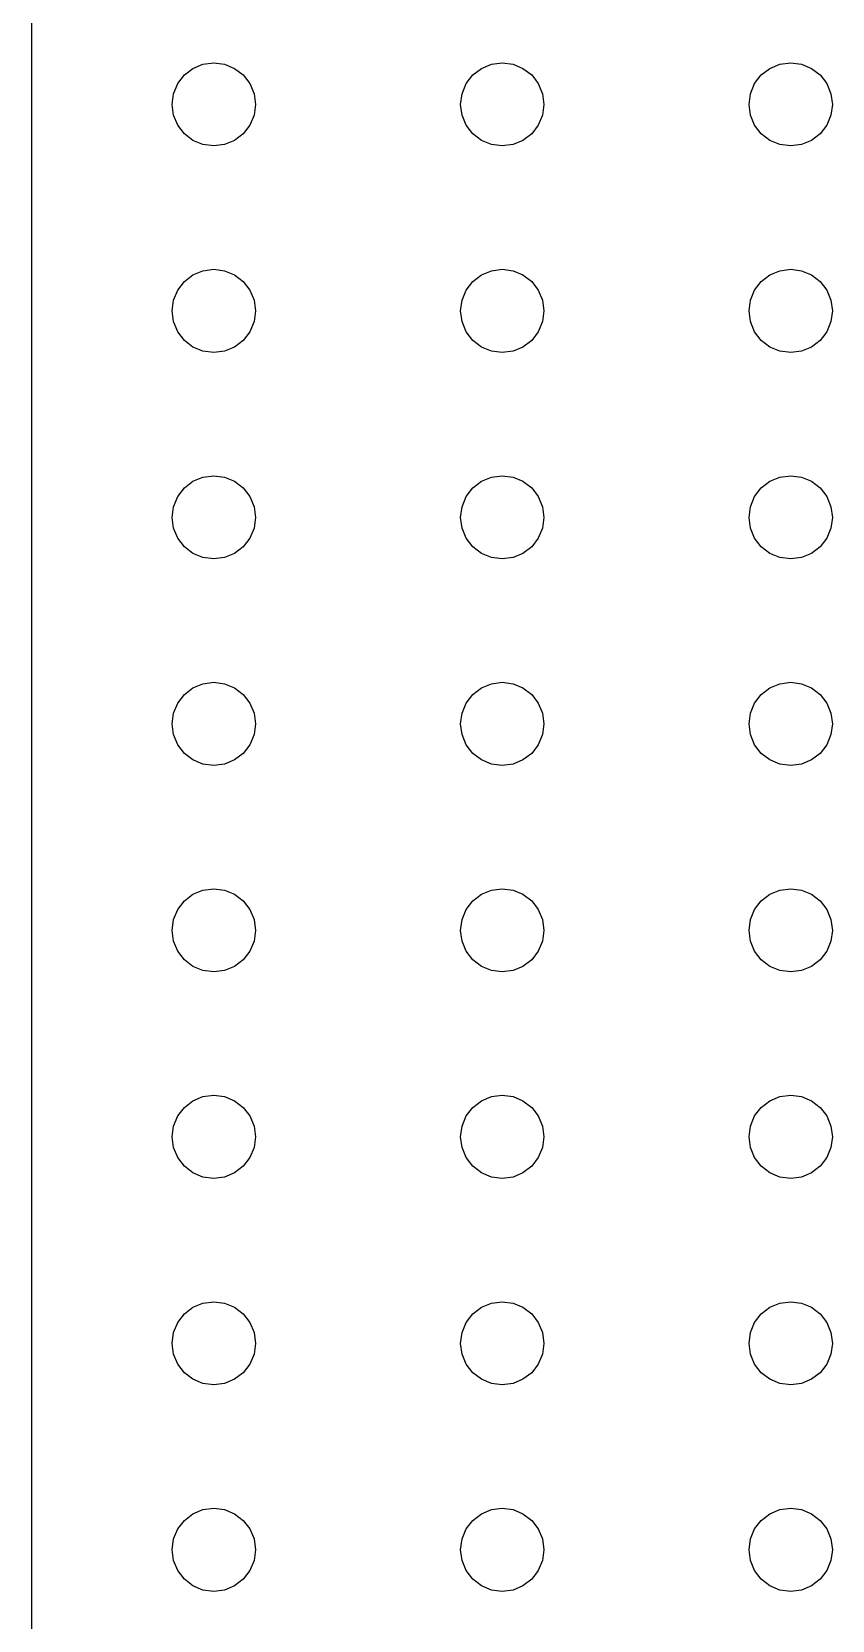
# Model space of a CAD drawing. Header units: millimetres. Extents: x 2562 to 7288, y 778 to 5635.
# Drawn here: x 5868.85 to 5874.62, y 1688.04 to 1699.49 of the extents above; entities that cross this region are included whole.
import ezdxf

# ---------------------------------------------------------------- set-up
doc = ezdxf.new("R2010")
doc.units = ezdxf.units.MM
doc.layers.add('0-gnl-gor3', color=252, linetype='Continuous')
doc.layers.add('2-tef-sabit', color=251, linetype='Continuous')

# ---------------------------------------------------------------- blocks, each defined once
blk = doc.blocks.new('ice well')
at = {"layer": '0-gnl-gor3'}
for p, q in [((62643.93, 6543.76), (62918.93, 6543.76)), ((62756.66, 6533.25), (62757.38, 6533.55)), ((62757.38, 6533.55), (62758.16, 6533.65)), ((62758.16, 6533.65), (62758.94, 6533.55)), ((62758.94, 6533.55), (62759.66, 6533.25)), ((62771.54, 6533.25), (62772.27, 6533.55)), ((62772.27, 6533.55), (62773.04, 6533.65)), ((62773.04, 6533.65), (62773.82, 6533.55)), ((62773.82, 6533.55), (62774.54, 6533.25)), ((62786.43, 6533.25), (62787.15, 6533.55)), ((62787.15, 6533.55), (62787.93, 6533.65)), ((62787.93, 6533.65), (62788.7, 6533.55)), ((62788.7, 6533.55), (62789.43, 6533.25)), ((62801.31, 6533.25), (62802.04, 6533.55)), ((62802.04, 6533.55), (62802.81, 6533.65)), ((62802.81, 6533.65), (62803.59, 6533.55)), ((62803.59, 6533.55), (62804.31, 6533.25)), ((62816.19, 6533.25), (62816.92, 6533.55)), ((62816.92, 6533.55), (62817.69, 6533.65)), ((62817.69, 6533.65), (62818.47, 6533.55)), ((62818.47, 6533.55), (62819.19, 6533.25)), ((62831.08, 6533.25), (62831.8, 6533.55)), ((62831.8, 6533.55), (62832.58, 6533.65)), ((62832.58, 6533.65), (62833.35, 6533.55)), ((62833.35, 6533.55), (62834.08, 6533.25)), ((62845.96, 6533.25), (62846.69, 6533.55)), ((62846.69, 6533.55), (62847.46, 6533.65)), ((62847.46, 6533.65), (62848.24, 6533.55)), ((62848.24, 6533.55), (62848.96, 6533.25)), ((62860.85, 6533.25), (62861.57, 6533.55)), ((62861.57, 6533.55), (62862.35, 6533.65)), ((62862.35, 6533.65), (62863.12, 6533.55)), ((62863.12, 6533.55), (62863.85, 6533.25)), ((62755.26, 6531.43), (62755.56, 6532.15)), ((62755.56, 6532.15), (62756.04, 6532.77)), ((62756.04, 6532.77), (62756.66, 6533.25)), ((62759.66, 6533.25), (62760.28, 6532.77)), ((62760.28, 6532.77), (62760.76, 6532.15)), ((62760.76, 6532.15), (62761.06, 6531.43)), ((62770.15, 6531.43), (62770.45, 6532.15)), ((62770.45, 6532.15), (62770.92, 6532.77)), ((62770.92, 6532.77), (62771.54, 6533.25)), ((62774.54, 6533.25), (62775.17, 6532.77)), ((62775.17, 6532.77), (62775.64, 6532.15)), ((62775.64, 6532.15), (62775.94, 6531.43)), ((62785.03, 6531.43), (62785.33, 6532.15)), ((62785.33, 6532.15), (62785.81, 6532.77)), ((62785.81, 6532.77), (62786.43, 6533.25)), ((62789.43, 6533.25), (62790.05, 6532.77)), ((62790.05, 6532.77), (62790.53, 6532.15)), ((62790.53, 6532.15), (62790.83, 6531.43)), ((62799.91, 6531.43), (62800.21, 6532.15)), ((62800.21, 6532.15), (62800.69, 6532.77)), ((62800.69, 6532.77), (62801.31, 6533.25)), ((62804.31, 6533.25), (62804.93, 6532.77)), ((62804.93, 6532.77), (62805.41, 6532.15)), ((62805.41, 6532.15), (62805.71, 6531.43)), ((62814.8, 6531.43), (62815.1, 6532.15)), ((62815.1, 6532.15), (62815.57, 6532.77)), ((62815.57, 6532.77), (62816.19, 6533.25)), ((62819.19, 6533.25), (62819.82, 6532.77)), ((62819.82, 6532.77), (62820.29, 6532.15)), ((62820.29, 6532.15), (62820.59, 6531.43)), ((62829.68, 6531.43), (62829.98, 6532.15)), ((62829.98, 6532.15), (62830.46, 6532.77)), ((62830.46, 6532.77), (62831.08, 6533.25)), ((62834.08, 6533.25), (62834.7, 6532.77)), ((62834.7, 6532.77), (62835.18, 6532.15)), ((62835.18, 6532.15), (62835.48, 6531.43)), ((62844.56, 6531.43), (62844.86, 6532.15)), ((62844.86, 6532.15), (62845.34, 6532.77)), ((62845.34, 6532.77), (62845.96, 6533.25)), ((62848.96, 6533.25), (62849.58, 6532.77)), ((62849.58, 6532.77), (62850.06, 6532.15)), ((62850.06, 6532.15), (62850.36, 6531.43)), ((62859.45, 6531.43), (62859.75, 6532.15)), ((62859.75, 6532.15), (62860.22, 6532.77)), ((62860.22, 6532.77), (62860.85, 6533.25)), ((62863.85, 6533.25), (62864.47, 6532.77)), ((62864.47, 6532.77), (62864.94, 6532.15)), ((62864.94, 6532.15), (62865.24, 6531.43)), ((62755.16, 6530.65), (62755.26, 6531.43)), ((62761.06, 6531.43), (62761.16, 6530.65)), ((62770.04, 6530.65), (62770.15, 6531.43)), ((62775.94, 6531.43), (62776.04, 6530.65)), ((62784.93, 6530.65), (62785.03, 6531.43)), ((62790.83, 6531.43), (62790.93, 6530.65)), ((62799.81, 6530.65), (62799.91, 6531.43)), ((62805.71, 6531.43), (62805.81, 6530.65)), ((62814.69, 6530.65), (62814.8, 6531.43)), ((62820.59, 6531.43), (62820.69, 6530.65)), ((62829.58, 6530.65), (62829.68, 6531.43)), ((62835.48, 6531.43), (62835.58, 6530.65)), ((62844.46, 6530.65), (62844.56, 6531.43)), ((62850.36, 6531.43), (62850.46, 6530.65)), ((62859.35, 6530.65), (62859.45, 6531.43)), ((62865.24, 6531.43), (62865.35, 6530.65)), ((62755.26, 6529.87), (62755.16, 6530.65)), ((62755.56, 6529.15), (62755.26, 6529.87)), ((62761.06, 6529.87), (62760.76, 6529.15)), ((62761.16, 6530.65), (62761.06, 6529.87)), ((62770.15, 6529.87), (62770.04, 6530.65)), ((62770.45, 6529.15), (62770.15, 6529.87)), ((62775.94, 6529.87), (62775.64, 6529.15)), ((62776.04, 6530.65), (62775.94, 6529.87)), ((62785.03, 6529.87), (62784.93, 6530.65)), ((62785.33, 6529.15), (62785.03, 6529.87)), ((62790.83, 6529.87), (62790.53, 6529.15)), ((62790.93, 6530.65), (62790.83, 6529.87)), ((62799.91, 6529.87), (62799.81, 6530.65)), ((62800.21, 6529.15), (62799.91, 6529.87)), ((62805.71, 6529.87), (62805.41, 6529.15)), ((62805.81, 6530.65), (62805.71, 6529.87)), ((62814.8, 6529.87), (62814.69, 6530.65)), ((62815.1, 6529.15), (62814.8, 6529.87)), ((62820.59, 6529.87), (62820.29, 6529.15)), ((62820.69, 6530.65), (62820.59, 6529.87)), ((62829.68, 6529.87), (62829.58, 6530.65)), ((62829.98, 6529.15), (62829.68, 6529.87)), ((62835.48, 6529.87), (62835.18, 6529.15)), ((62835.58, 6530.65), (62835.48, 6529.87)), ((62844.56, 6529.87), (62844.46, 6530.65)), ((62844.86, 6529.15), (62844.56, 6529.87)), ((62850.36, 6529.87), (62850.06, 6529.15)), ((62850.46, 6530.65), (62850.36, 6529.87)), ((62859.45, 6529.87), (62859.35, 6530.65)), ((62859.75, 6529.15), (62859.45, 6529.87)), ((62865.24, 6529.87), (62864.94, 6529.15)), ((62865.35, 6530.65), (62865.24, 6529.87)), ((62756.04, 6528.53), (62755.56, 6529.15)), ((62760.76, 6529.15), (62760.28, 6528.53)), ((62770.92, 6528.53), (62770.45, 6529.15)), ((62775.64, 6529.15), (62775.17, 6528.53)), ((62785.81, 6528.53), (62785.33, 6529.15)), ((62790.53, 6529.15), (62790.05, 6528.53)), ((62800.69, 6528.53), (62800.21, 6529.15)), ((62805.41, 6529.15), (62804.93, 6528.53)), ((62815.57, 6528.53), (62815.1, 6529.15)), ((62820.29, 6529.15), (62819.82, 6528.53)), ((62830.46, 6528.53), (62829.98, 6529.15)), ((62835.18, 6529.15), (62834.7, 6528.53)), ((62845.34, 6528.53), (62844.86, 6529.15)), ((62850.06, 6529.15), (62849.58, 6528.53)), ((62860.22, 6528.53), (62859.75, 6529.15)), ((62864.94, 6529.15), (62864.47, 6528.53)), ((62756.66, 6528.05), (62756.04, 6528.53)), ((62757.38, 6527.75), (62756.66, 6528.05)), ((62758.16, 6527.65), (62757.38, 6527.75)), ((62758.94, 6527.75), (62758.16, 6527.65)), ((62759.66, 6528.05), (62758.94, 6527.75)), ((62760.28, 6528.53), (62759.66, 6528.05)), ((62771.54, 6528.05), (62770.92, 6528.53)), ((62772.27, 6527.75), (62771.54, 6528.05)), ((62773.04, 6527.65), (62772.27, 6527.75)), ((62773.82, 6527.75), (62773.04, 6527.65)), ((62774.54, 6528.05), (62773.82, 6527.75)), ((62775.17, 6528.53), (62774.54, 6528.05)), ((62786.43, 6528.05), (62785.81, 6528.53)), ((62787.15, 6527.75), (62786.43, 6528.05)), ((62787.93, 6527.65), (62787.15, 6527.75)), ((62788.7, 6527.75), (62787.93, 6527.65)), ((62789.43, 6528.05), (62788.7, 6527.75)), ((62790.05, 6528.53), (62789.43, 6528.05)), ((62801.31, 6528.05), (62800.69, 6528.53)), ((62802.04, 6527.75), (62801.31, 6528.05)), ((62802.81, 6527.65), (62802.04, 6527.75)), ((62803.59, 6527.75), (62802.81, 6527.65)), ((62804.31, 6528.05), (62803.59, 6527.75)), ((62804.93, 6528.53), (62804.31, 6528.05)), ((62816.19, 6528.05), (62815.57, 6528.53)), ((62816.92, 6527.75), (62816.19, 6528.05)), ((62817.69, 6527.65), (62816.92, 6527.75)), ((62818.47, 6527.75), (62817.69, 6527.65)), ((62819.19, 6528.05), (62818.47, 6527.75)), ((62819.82, 6528.53), (62819.19, 6528.05)), ((62831.08, 6528.05), (62830.46, 6528.53)), ((62831.8, 6527.75), (62831.08, 6528.05)), ((62832.58, 6527.65), (62831.8, 6527.75)), ((62833.35, 6527.75), (62832.58, 6527.65)), ((62834.08, 6528.05), (62833.35, 6527.75)), ((62834.7, 6528.53), (62834.08, 6528.05)), ((62845.96, 6528.05), (62845.34, 6528.53)), ((62846.69, 6527.75), (62845.96, 6528.05)), ((62847.46, 6527.65), (62846.69, 6527.75)), ((62848.24, 6527.75), (62847.46, 6527.65)), ((62848.96, 6528.05), (62848.24, 6527.75)), ((62849.58, 6528.53), (62848.96, 6528.05)), ((62860.85, 6528.05), (62860.22, 6528.53)), ((62861.57, 6527.75), (62860.85, 6528.05)), ((62862.35, 6527.65), (62861.57, 6527.75)), ((62863.12, 6527.75), (62862.35, 6527.65)), ((62863.85, 6528.05), (62863.12, 6527.75)), ((62864.47, 6528.53), (62863.85, 6528.05)), ((62756.66, 6512.46), (62757.38, 6512.76)), ((62757.38, 6512.76), (62758.16, 6512.87)), ((62758.16, 6512.87), (62758.94, 6512.76)), ((62758.94, 6512.76), (62759.66, 6512.46)), ((62771.54, 6512.46), (62772.27, 6512.76)), ((62772.27, 6512.76), (62773.04, 6512.87)), ((62773.04, 6512.87), (62773.82, 6512.76)), ((62773.82, 6512.76), (62774.54, 6512.46)), ((62786.43, 6512.46), (62787.15, 6512.76)), ((62787.15, 6512.76), (62787.93, 6512.87)), ((62787.93, 6512.87), (62788.7, 6512.76)), ((62788.7, 6512.76), (62789.43, 6512.46)), ((62801.31, 6512.46), (62802.04, 6512.76)), ((62802.04, 6512.76), (62802.81, 6512.87)), ((62802.81, 6512.87), (62803.59, 6512.76)), ((62803.59, 6512.76), (62804.31, 6512.46)), ((62816.19, 6512.46), (62816.92, 6512.76)), ((62816.92, 6512.76), (62817.69, 6512.87)), ((62817.69, 6512.87), (62818.47, 6512.76)), ((62818.47, 6512.76), (62819.19, 6512.46)), ((62831.08, 6512.46), (62831.8, 6512.76)), ((62831.8, 6512.76), (62832.58, 6512.87)), ((62832.58, 6512.87), (62833.35, 6512.76)), ((62833.35, 6512.76), (62834.08, 6512.46)), ((62845.96, 6512.46), (62846.69, 6512.76)), ((62846.69, 6512.76), (62847.46, 6512.87)), ((62847.46, 6512.87), (62848.24, 6512.76)), ((62848.24, 6512.76), (62848.96, 6512.46)), ((62860.85, 6512.46), (62861.57, 6512.76)), ((62861.57, 6512.76), (62862.35, 6512.87)), ((62862.35, 6512.87), (62863.12, 6512.76)), ((62863.12, 6512.76), (62863.85, 6512.46)), ((62755.56, 6511.37), (62756.04, 6511.99)), ((62756.04, 6511.99), (62756.66, 6512.46)), ((62759.66, 6512.46), (62760.28, 6511.99)), ((62760.28, 6511.99), (62760.76, 6511.37)), ((62770.45, 6511.37), (62770.92, 6511.99)), ((62770.92, 6511.99), (62771.54, 6512.46)), ((62774.54, 6512.46), (62775.17, 6511.99)), ((62775.17, 6511.99), (62775.64, 6511.37)), ((62785.33, 6511.37), (62785.81, 6511.99)), ((62785.81, 6511.99), (62786.43, 6512.46)), ((62789.43, 6512.46), (62790.05, 6511.99)), ((62790.05, 6511.99), (62790.53, 6511.37)), ((62800.21, 6511.37), (62800.69, 6511.99)), ((62800.69, 6511.99), (62801.31, 6512.46)), ((62804.31, 6512.46), (62804.93, 6511.99)), ((62804.93, 6511.99), (62805.41, 6511.37)), ((62815.1, 6511.37), (62815.57, 6511.99)), ((62815.57, 6511.99), (62816.19, 6512.46)), ((62819.19, 6512.46), (62819.82, 6511.99)), ((62819.82, 6511.99), (62820.29, 6511.37)), ((62829.98, 6511.37), (62830.46, 6511.99)), ((62830.46, 6511.99), (62831.08, 6512.46)), ((62834.08, 6512.46), (62834.7, 6511.99)), ((62834.7, 6511.99), (62835.18, 6511.37)), ((62844.86, 6511.37), (62845.34, 6511.99)), ((62845.34, 6511.99), (62845.96, 6512.46)), ((62848.96, 6512.46), (62849.58, 6511.99)), ((62849.58, 6511.99), (62850.06, 6511.37)), ((62859.75, 6511.37), (62860.22, 6511.99)), ((62860.22, 6511.99), (62860.85, 6512.46)), ((62863.85, 6512.46), (62864.47, 6511.99)), ((62864.47, 6511.99), (62864.94, 6511.37)), ((62755.16, 6509.87), (62755.26, 6510.64)), ((62755.26, 6510.64), (62755.56, 6511.37)), ((62760.76, 6511.37), (62761.06, 6510.64)), ((62761.06, 6510.64), (62761.16, 6509.87)), ((62770.04, 6509.87), (62770.15, 6510.64)), ((62770.15, 6510.64), (62770.45, 6511.37)), ((62775.64, 6511.37), (62775.94, 6510.64)), ((62775.94, 6510.64), (62776.04, 6509.87)), ((62784.93, 6509.87), (62785.03, 6510.64)), ((62785.03, 6510.64), (62785.33, 6511.37)), ((62790.53, 6511.37), (62790.83, 6510.64)), ((62790.83, 6510.64), (62790.93, 6509.87)), ((62799.81, 6509.87), (62799.91, 6510.64)), ((62799.91, 6510.64), (62800.21, 6511.37)), ((62805.41, 6511.37), (62805.71, 6510.64)), ((62805.71, 6510.64), (62805.81, 6509.87)), ((62814.69, 6509.87), (62814.8, 6510.64)), ((62814.8, 6510.64), (62815.1, 6511.37)), ((62820.29, 6511.37), (62820.59, 6510.64)), ((62820.59, 6510.64), (62820.69, 6509.87)), ((62829.58, 6509.87), (62829.68, 6510.64)), ((62829.68, 6510.64), (62829.98, 6511.37)), ((62835.18, 6511.37), (62835.48, 6510.64)), ((62835.48, 6510.64), (62835.58, 6509.87)), ((62844.46, 6509.87), (62844.56, 6510.64)), ((62844.56, 6510.64), (62844.86, 6511.37)), ((62850.06, 6511.37), (62850.36, 6510.64)), ((62850.36, 6510.64), (62850.46, 6509.87)), ((62859.35, 6509.87), (62859.45, 6510.64)), ((62859.45, 6510.64), (62859.75, 6511.37)), ((62864.94, 6511.37), (62865.24, 6510.64)), ((62865.24, 6510.64), (62865.35, 6509.87)), ((62755.26, 6509.09), (62755.16, 6509.87)), ((62761.16, 6509.87), (62761.06, 6509.09)), ((62770.15, 6509.09), (62770.04, 6509.87)), ((62776.04, 6509.87), (62775.94, 6509.09)), ((62785.03, 6509.09), (62784.93, 6509.87)), ((62790.93, 6509.87), (62790.83, 6509.09)), ((62799.91, 6509.09), (62799.81, 6509.87)), ((62805.81, 6509.87), (62805.71, 6509.09)), ((62814.8, 6509.09), (62814.69, 6509.87)), ((62820.69, 6509.87), (62820.59, 6509.09)), ((62829.68, 6509.09), (62829.58, 6509.87)), ((62835.58, 6509.87), (62835.48, 6509.09)), ((62844.56, 6509.09), (62844.46, 6509.87)), ((62850.46, 6509.87), (62850.36, 6509.09)), ((62859.45, 6509.09), (62859.35, 6509.87)), ((62865.35, 6509.87), (62865.24, 6509.09)), ((62755.56, 6508.37), (62755.26, 6509.09)), ((62756.04, 6507.74), (62755.56, 6508.37)), ((62760.76, 6508.37), (62760.28, 6507.74)), ((62761.06, 6509.09), (62760.76, 6508.37)), ((62770.45, 6508.37), (62770.15, 6509.09)), ((62770.92, 6507.74), (62770.45, 6508.37)), ((62775.64, 6508.37), (62775.17, 6507.74)), ((62775.94, 6509.09), (62775.64, 6508.37)), ((62785.33, 6508.37), (62785.03, 6509.09)), ((62785.81, 6507.74), (62785.33, 6508.37)), ((62790.53, 6508.37), (62790.05, 6507.74)), ((62790.83, 6509.09), (62790.53, 6508.37)), ((62800.21, 6508.37), (62799.91, 6509.09)), ((62800.69, 6507.74), (62800.21, 6508.37)), ((62805.41, 6508.37), (62804.93, 6507.74)), ((62805.71, 6509.09), (62805.41, 6508.37)), ((62815.1, 6508.37), (62814.8, 6509.09)), ((62815.57, 6507.74), (62815.1, 6508.37)), ((62820.29, 6508.37), (62819.82, 6507.74)), ((62820.59, 6509.09), (62820.29, 6508.37)), ((62829.98, 6508.37), (62829.68, 6509.09)), ((62830.46, 6507.74), (62829.98, 6508.37)), ((62835.18, 6508.37), (62834.7, 6507.74)), ((62835.48, 6509.09), (62835.18, 6508.37)), ((62844.86, 6508.37), (62844.56, 6509.09)), ((62845.34, 6507.74), (62844.86, 6508.37)), ((62850.06, 6508.37), (62849.58, 6507.74)), ((62850.36, 6509.09), (62850.06, 6508.37)), ((62859.75, 6508.37), (62859.45, 6509.09)), ((62860.22, 6507.74), (62859.75, 6508.37)), ((62864.94, 6508.37), (62864.47, 6507.74)), ((62865.24, 6509.09), (62864.94, 6508.37)), ((62756.66, 6507.27), (62756.04, 6507.74)), ((62757.38, 6506.97), (62756.66, 6507.27)), ((62758.16, 6506.87), (62757.38, 6506.97)), ((62758.94, 6506.97), (62758.16, 6506.87)), ((62759.66, 6507.27), (62758.94, 6506.97)), ((62760.28, 6507.74), (62759.66, 6507.27)), ((62771.54, 6507.27), (62770.92, 6507.74)), ((62772.27, 6506.97), (62771.54, 6507.27)), ((62773.04, 6506.87), (62772.27, 6506.97)), ((62773.82, 6506.97), (62773.04, 6506.87)), ((62774.54, 6507.27), (62773.82, 6506.97)), ((62775.17, 6507.74), (62774.54, 6507.27)), ((62786.43, 6507.27), (62785.81, 6507.74)), ((62787.15, 6506.97), (62786.43, 6507.27)), ((62787.93, 6506.87), (62787.15, 6506.97)), ((62788.7, 6506.97), (62787.93, 6506.87)), ((62789.43, 6507.27), (62788.7, 6506.97)), ((62790.05, 6507.74), (62789.43, 6507.27)), ((62801.31, 6507.27), (62800.69, 6507.74)), ((62802.04, 6506.97), (62801.31, 6507.27)), ((62802.81, 6506.87), (62802.04, 6506.97)), ((62803.59, 6506.97), (62802.81, 6506.87)), ((62804.31, 6507.27), (62803.59, 6506.97)), ((62804.93, 6507.74), (62804.31, 6507.27)), ((62816.19, 6507.27), (62815.57, 6507.74)), ((62816.92, 6506.97), (62816.19, 6507.27)), ((62817.69, 6506.87), (62816.92, 6506.97)), ((62818.47, 6506.97), (62817.69, 6506.87)), ((62819.19, 6507.27), (62818.47, 6506.97)), ((62819.82, 6507.74), (62819.19, 6507.27)), ((62831.08, 6507.27), (62830.46, 6507.74)), ((62831.8, 6506.97), (62831.08, 6507.27)), ((62832.58, 6506.87), (62831.8, 6506.97)), ((62833.35, 6506.97), (62832.58, 6506.87)), ((62834.08, 6507.27), (62833.35, 6506.97)), ((62834.7, 6507.74), (62834.08, 6507.27)), ((62845.96, 6507.27), (62845.34, 6507.74)), ((62846.69, 6506.97), (62845.96, 6507.27)), ((62847.46, 6506.87), (62846.69, 6506.97)), ((62848.24, 6506.97), (62847.46, 6506.87)), ((62848.96, 6507.27), (62848.24, 6506.97)), ((62849.58, 6507.74), (62848.96, 6507.27)), ((62860.85, 6507.27), (62860.22, 6507.74)), ((62861.57, 6506.97), (62860.85, 6507.27)), ((62862.35, 6506.87), (62861.57, 6506.97)), ((62863.12, 6506.97), (62862.35, 6506.87)), ((62863.85, 6507.27), (62863.12, 6506.97)), ((62864.47, 6507.74), (62863.85, 6507.27)), ((62757.38, 6491.98), (62758.16, 6492.08)), ((62758.16, 6492.08), (62758.94, 6491.98)), ((62772.27, 6491.98), (62773.04, 6492.08)), ((62773.04, 6492.08), (62773.82, 6491.98)), ((62787.15, 6491.98), (62787.93, 6492.08)), ((62787.93, 6492.08), (62788.7, 6491.98)), ((62802.04, 6491.98), (62802.81, 6492.08)), ((62802.81, 6492.08), (62803.59, 6491.98)), ((62816.92, 6491.98), (62817.69, 6492.08)), ((62817.69, 6492.08), (62818.47, 6491.98)), ((62831.8, 6491.98), (62832.58, 6492.08)), ((62832.58, 6492.08), (62833.35, 6491.98)), ((62846.69, 6491.98), (62847.46, 6492.08)), ((62847.46, 6492.08), (62848.24, 6491.98)), ((62861.57, 6491.98), (62862.35, 6492.08)), ((62862.35, 6492.08), (62863.12, 6491.98)), ((62755.56, 6490.58), (62756.04, 6491.2)), ((62756.04, 6491.2), (62756.66, 6491.68)), ((62756.66, 6491.68), (62757.38, 6491.98)), ((62758.94, 6491.98), (62759.66, 6491.68)), ((62759.66, 6491.68), (62760.28, 6491.2)), ((62760.28, 6491.2), (62760.76, 6490.58)), ((62770.45, 6490.58), (62770.92, 6491.2)), ((62770.92, 6491.2), (62771.54, 6491.68)), ((62771.54, 6491.68), (62772.27, 6491.98)), ((62773.82, 6491.98), (62774.54, 6491.68)), ((62774.54, 6491.68), (62775.17, 6491.2)), ((62775.17, 6491.2), (62775.64, 6490.58)), ((62785.33, 6490.58), (62785.81, 6491.2)), ((62785.81, 6491.2), (62786.43, 6491.68)), ((62786.43, 6491.68), (62787.15, 6491.98)), ((62788.7, 6491.98), (62789.43, 6491.68)), ((62789.43, 6491.68), (62790.05, 6491.2)), ((62790.05, 6491.2), (62790.53, 6490.58)), ((62800.21, 6490.58), (62800.69, 6491.2)), ((62800.69, 6491.2), (62801.31, 6491.68)), ((62801.31, 6491.68), (62802.04, 6491.98)), ((62803.59, 6491.98), (62804.31, 6491.68)), ((62804.31, 6491.68), (62804.93, 6491.2)), ((62804.93, 6491.2), (62805.41, 6490.58)), ((62815.1, 6490.58), (62815.57, 6491.2)), ((62815.57, 6491.2), (62816.19, 6491.68)), ((62816.19, 6491.68), (62816.92, 6491.98)), ((62818.47, 6491.98), (62819.19, 6491.68)), ((62819.19, 6491.68), (62819.82, 6491.2)), ((62819.82, 6491.2), (62820.29, 6490.58)), ((62829.98, 6490.58), (62830.46, 6491.2)), ((62830.46, 6491.2), (62831.08, 6491.68)), ((62831.08, 6491.68), (62831.8, 6491.98)), ((62833.35, 6491.98), (62834.08, 6491.68)), ((62834.08, 6491.68), (62834.7, 6491.2)), ((62834.7, 6491.2), (62835.18, 6490.58)), ((62844.86, 6490.58), (62845.34, 6491.2)), ((62845.34, 6491.2), (62845.96, 6491.68)), ((62845.96, 6491.68), (62846.69, 6491.98)), ((62848.24, 6491.98), (62848.96, 6491.68)), ((62848.96, 6491.68), (62849.58, 6491.2)), ((62849.58, 6491.2), (62850.06, 6490.58)), ((62859.75, 6490.58), (62860.22, 6491.2)), ((62860.22, 6491.2), (62860.85, 6491.68)), ((62860.85, 6491.68), (62861.57, 6491.98)), ((62863.12, 6491.98), (62863.85, 6491.68)), ((62863.85, 6491.68), (62864.47, 6491.2)), ((62864.47, 6491.2), (62864.94, 6490.58)), ((62755.16, 6489.08), (62755.26, 6489.86)), ((62755.26, 6489.86), (62755.56, 6490.58)), ((62760.76, 6490.58), (62761.06, 6489.86)), ((62761.06, 6489.86), (62761.16, 6489.08)), ((62770.04, 6489.08), (62770.15, 6489.86)), ((62770.15, 6489.86), (62770.45, 6490.58)), ((62775.64, 6490.58), (62775.94, 6489.86)), ((62775.94, 6489.86), (62776.04, 6489.08)), ((62784.93, 6489.08), (62785.03, 6489.86)), ((62785.03, 6489.86), (62785.33, 6490.58)), ((62790.53, 6490.58), (62790.83, 6489.86)), ((62790.83, 6489.86), (62790.93, 6489.08)), ((62799.81, 6489.08), (62799.91, 6489.86)), ((62799.91, 6489.86), (62800.21, 6490.58)), ((62805.41, 6490.58), (62805.71, 6489.86)), ((62805.71, 6489.86), (62805.81, 6489.08)), ((62814.69, 6489.08), (62814.8, 6489.86)), ((62814.8, 6489.86), (62815.1, 6490.58)), ((62820.29, 6490.58), (62820.59, 6489.86)), ((62820.59, 6489.86), (62820.69, 6489.08)), ((62829.58, 6489.08), (62829.68, 6489.86)), ((62829.68, 6489.86), (62829.98, 6490.58)), ((62835.18, 6490.58), (62835.48, 6489.86)), ((62835.48, 6489.86), (62835.58, 6489.08)), ((62844.46, 6489.08), (62844.56, 6489.86)), ((62844.56, 6489.86), (62844.86, 6490.58)), ((62850.06, 6490.58), (62850.36, 6489.86)), ((62850.36, 6489.86), (62850.46, 6489.08)), ((62859.35, 6489.08), (62859.45, 6489.86)), ((62859.45, 6489.86), (62859.75, 6490.58)), ((62864.94, 6490.58), (62865.24, 6489.86)), ((62865.24, 6489.86), (62865.35, 6489.08)), ((62755.26, 6488.3), (62755.16, 6489.08)), ((62761.16, 6489.08), (62761.06, 6488.3)), ((62770.15, 6488.3), (62770.04, 6489.08)), ((62776.04, 6489.08), (62775.94, 6488.3)), ((62785.03, 6488.3), (62784.93, 6489.08)), ((62790.93, 6489.08), (62790.83, 6488.3)), ((62799.91, 6488.3), (62799.81, 6489.08)), ((62805.81, 6489.08), (62805.71, 6488.3)), ((62814.8, 6488.3), (62814.69, 6489.08)), ((62820.69, 6489.08), (62820.59, 6488.3)), ((62829.68, 6488.3), (62829.58, 6489.08)), ((62835.58, 6489.08), (62835.48, 6488.3)), ((62844.56, 6488.3), (62844.46, 6489.08)), ((62850.46, 6489.08), (62850.36, 6488.3)), ((62859.45, 6488.3), (62859.35, 6489.08)), ((62865.35, 6489.08), (62865.24, 6488.3)), ((62755.56, 6487.58), (62755.26, 6488.3)), ((62756.04, 6486.96), (62755.56, 6487.58)), ((62760.76, 6487.58), (62760.28, 6486.96)), ((62761.06, 6488.3), (62760.76, 6487.58)), ((62770.45, 6487.58), (62770.15, 6488.3)), ((62770.92, 6486.96), (62770.45, 6487.58)), ((62775.64, 6487.58), (62775.17, 6486.96)), ((62775.94, 6488.3), (62775.64, 6487.58)), ((62785.33, 6487.58), (62785.03, 6488.3)), ((62785.81, 6486.96), (62785.33, 6487.58)), ((62790.53, 6487.58), (62790.05, 6486.96)), ((62790.83, 6488.3), (62790.53, 6487.58)), ((62800.21, 6487.58), (62799.91, 6488.3)), ((62800.69, 6486.96), (62800.21, 6487.58)), ((62805.41, 6487.58), (62804.93, 6486.96)), ((62805.71, 6488.3), (62805.41, 6487.58)), ((62815.1, 6487.58), (62814.8, 6488.3)), ((62815.57, 6486.96), (62815.1, 6487.58)), ((62820.29, 6487.58), (62819.82, 6486.96)), ((62820.59, 6488.3), (62820.29, 6487.58)), ((62829.98, 6487.58), (62829.68, 6488.3)), ((62830.46, 6486.96), (62829.98, 6487.58)), ((62835.18, 6487.58), (62834.7, 6486.96)), ((62835.48, 6488.3), (62835.18, 6487.58)), ((62844.86, 6487.58), (62844.56, 6488.3)), ((62845.34, 6486.96), (62844.86, 6487.58)), ((62850.06, 6487.58), (62849.58, 6486.96)), ((62850.36, 6488.3), (62850.06, 6487.58)), ((62859.75, 6487.58), (62859.45, 6488.3)), ((62860.22, 6486.96), (62859.75, 6487.58)), ((62864.94, 6487.58), (62864.47, 6486.96)), ((62865.24, 6488.3), (62864.94, 6487.58)), ((62756.66, 6486.48), (62756.04, 6486.96)), ((62757.38, 6486.18), (62756.66, 6486.48)), ((62759.66, 6486.48), (62758.94, 6486.18)), ((62760.28, 6486.96), (62759.66, 6486.48)), ((62771.54, 6486.48), (62770.92, 6486.96)), ((62772.27, 6486.18), (62771.54, 6486.48)), ((62774.54, 6486.48), (62773.82, 6486.18)), ((62775.17, 6486.96), (62774.54, 6486.48)), ((62786.43, 6486.48), (62785.81, 6486.96)), ((62787.15, 6486.18), (62786.43, 6486.48)), ((62789.43, 6486.48), (62788.7, 6486.18)), ((62790.05, 6486.96), (62789.43, 6486.48)), ((62801.31, 6486.48), (62800.69, 6486.96)), ((62802.04, 6486.18), (62801.31, 6486.48)), ((62804.31, 6486.48), (62803.59, 6486.18)), ((62804.93, 6486.96), (62804.31, 6486.48)), ((62816.19, 6486.48), (62815.57, 6486.96)), ((62816.92, 6486.18), (62816.19, 6486.48)), ((62819.19, 6486.48), (62818.47, 6486.18)), ((62819.82, 6486.96), (62819.19, 6486.48)), ((62831.08, 6486.48), (62830.46, 6486.96)), ((62831.8, 6486.18), (62831.08, 6486.48)), ((62834.08, 6486.48), (62833.35, 6486.18)), ((62834.7, 6486.96), (62834.08, 6486.48)), ((62845.96, 6486.48), (62845.34, 6486.96)), ((62846.69, 6486.18), (62845.96, 6486.48)), ((62848.96, 6486.48), (62848.24, 6486.18)), ((62849.58, 6486.96), (62848.96, 6486.48)), ((62860.85, 6486.48), (62860.22, 6486.96)), ((62861.57, 6486.18), (62860.85, 6486.48)), ((62863.85, 6486.48), (62863.12, 6486.18)), ((62864.47, 6486.96), (62863.85, 6486.48)), ((62758.16, 6486.08), (62757.38, 6486.18)), ((62758.94, 6486.18), (62758.16, 6486.08)), ((62773.04, 6486.08), (62772.27, 6486.18)), ((62773.82, 6486.18), (62773.04, 6486.08)), ((62787.93, 6486.08), (62787.15, 6486.18)), ((62788.7, 6486.18), (62787.93, 6486.08)), ((62802.81, 6486.08), (62802.04, 6486.18)), ((62803.59, 6486.18), (62802.81, 6486.08)), ((62817.69, 6486.08), (62816.92, 6486.18)), ((62818.47, 6486.18), (62817.69, 6486.08)), ((62832.58, 6486.08), (62831.8, 6486.18)), ((62833.35, 6486.18), (62832.58, 6486.08)), ((62847.46, 6486.08), (62846.69, 6486.18)), ((62848.24, 6486.18), (62847.46, 6486.08)), ((62862.35, 6486.08), (62861.57, 6486.18)), ((62863.12, 6486.18), (62862.35, 6486.08))]:
    blk.add_line(p, q, dxfattribs=at)
blk = doc.blocks.new('DELIUNIT')
at = {"layer": '0-gnl-gor3', "xscale": 0.1, "yscale": 0.1, "zscale": 0.1, "rotation": 180}
blk.add_blockref('ice well', (6032.873, 639.376), dxfattribs=at)

msp = doc.modelspace()

# ---------------------------------------------------------------- block references
at = {"layer": '2-tef-sabit', "rotation": 270}
msp.add_blockref('DELIUNIT', (5883.854, 1445.602), dxfattribs=at)

doc.saveas('drawing.dxf')
